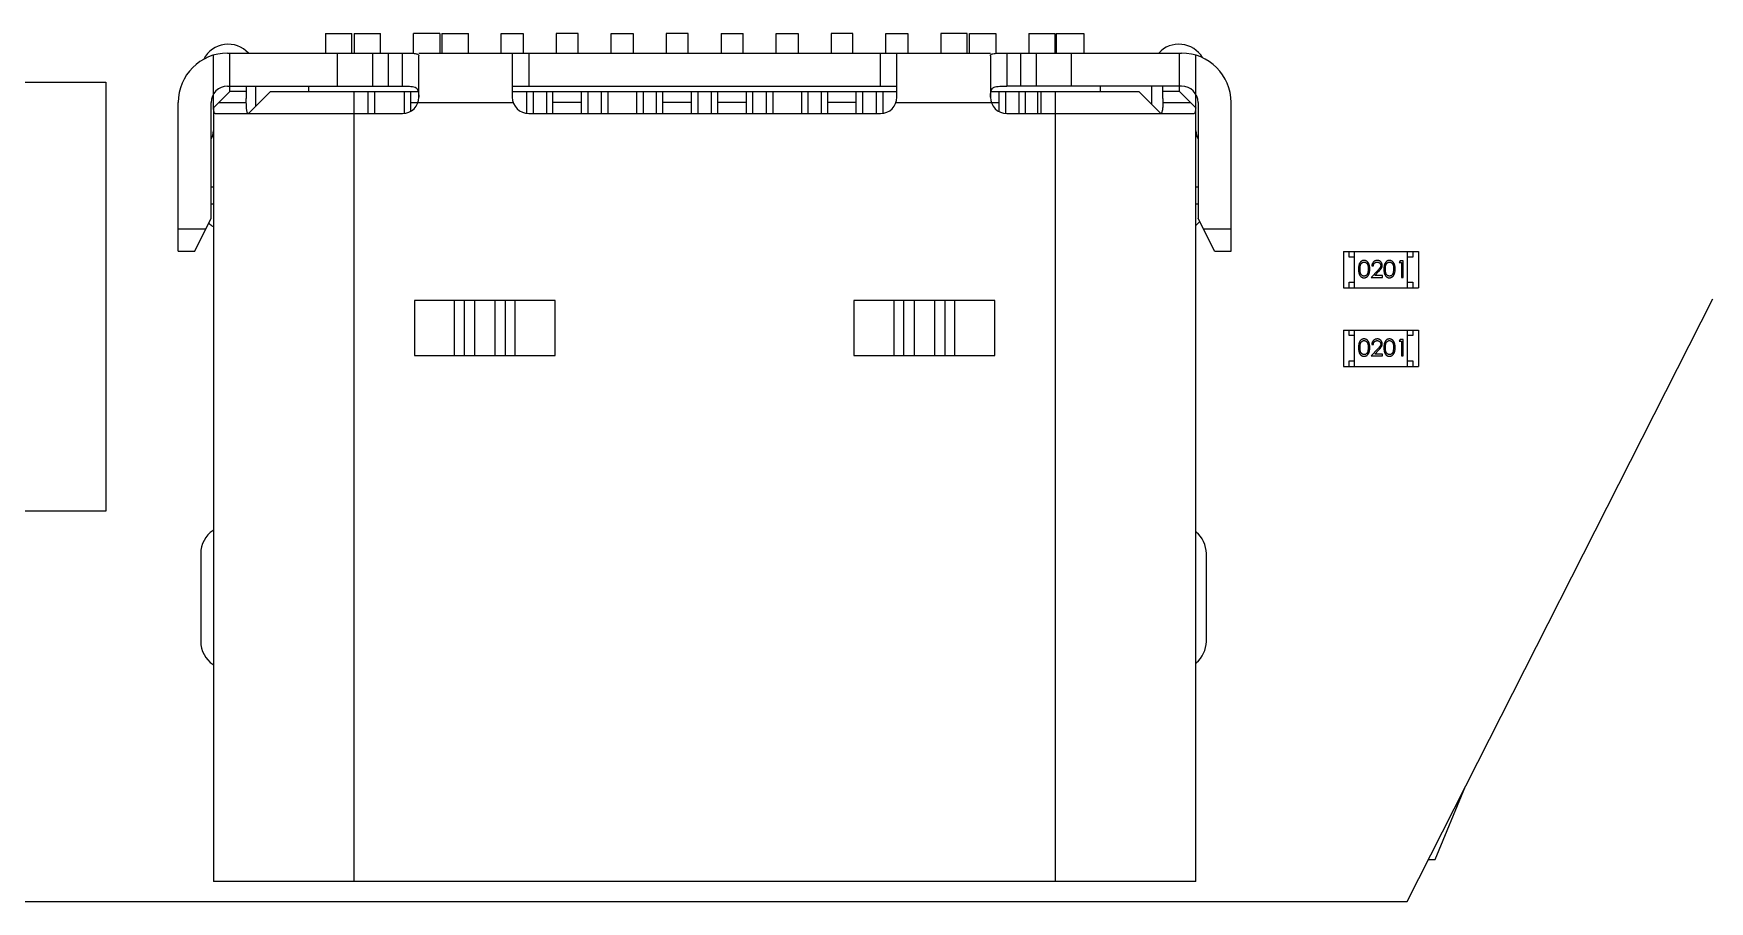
# Model space of a CAD drawing. Header units: millimetres. Extents: x -1 to 131, y 28 to 94.
# Drawn here: x 106.86 to 122.11, y 27.62 to 35.51 of the extents above; entities that cross this region are included whole.
import ezdxf

# ---------------------------------------------------------------- set-up
doc = ezdxf.new("R2010")
doc.units = ezdxf.units.MM
doc.header["$LTSCALE"] = 1.21
doc.header["$MEASUREMENT"] = 0
doc.layers.get('0').update_dxf_attribs({"linetype": 'CONTINUOUS'})

msp = doc.modelspace()

# ---------------------------------------------------------------- linework, layer by layer
at = {"color": 7, "linetype": 'Continuous'}
for p, q in [((109.52, 35.508), (109.76, 35.508)), ((109.52, 35.508), (109.52, 35.33)), ((109.76, 35.33), (109.76, 35.508)), ((109.78, 35.508), (110.02, 35.508)), ((109.78, 35.508), (109.78, 35.33)), ((110.02, 35.33), (110.02, 35.508)), ((110.56, 35.508), (110.32, 35.508)), ((110.32, 35.33), (110.32, 35.508)), ((110.56, 35.508), (110.56, 35.33)), ((110.58, 35.508), (110.82, 35.508)), ((110.58, 35.508), (110.58, 35.33)), ((110.82, 35.33), (110.82, 35.508)), ((111.12, 35.508), (111.32, 35.508)), ((111.12, 35.33), (111.12, 35.508)), ((111.32, 35.508), (111.32, 35.33)), ((111.82, 35.508), (111.62, 35.508)), ((111.62, 35.508), (111.62, 35.33)), ((111.82, 35.33), (111.82, 35.508)), ((112.12, 35.508), (112.32, 35.508)), ((112.12, 35.33), (112.12, 35.508)), ((112.32, 35.508), (112.32, 35.33)), ((112.82, 35.508), (112.62, 35.508)), ((112.62, 35.508), (112.62, 35.33)), ((112.82, 35.33), (112.82, 35.508)), ((113.12, 35.508), (113.32, 35.508)), ((113.12, 35.508), (113.12, 35.33)), ((113.32, 35.33), (113.32, 35.508)), ((113.62, 35.508), (113.82, 35.508)), ((113.62, 35.33), (113.62, 35.508)), ((113.82, 35.508), (113.82, 35.33)), ((114.32, 35.508), (114.12, 35.508)), ((114.12, 35.508), (114.12, 35.33)), ((114.32, 35.33), (114.32, 35.508)), ((114.62, 35.508), (114.82, 35.508)), ((114.62, 35.33), (114.62, 35.508)), ((114.82, 35.508), (114.82, 35.33)), ((115.36, 35.508), (115.12, 35.508)), ((115.12, 35.508), (115.12, 35.33)), ((115.36, 35.33), (115.36, 35.508)), ((115.38, 35.508), (115.62, 35.508)), ((115.38, 35.33), (115.38, 35.508)), ((115.62, 35.508), (115.62, 35.33)), ((115.92, 35.508), (116.155, 35.508)), ((115.92, 35.508), (115.92, 35.33)), ((116.155, 35.508), (116.155, 35.33)), ((116.17, 35.508), (116.42, 35.508)), ((116.17, 35.508), (116.17, 35.33)), ((116.42, 35.508), (116.42, 35.33)), ((108.5, 34.831), (108.5, 35.31)), ((108.63, 35.33), (110.22, 35.33)), ((108.65, 34.98), (108.65, 35.33)), ((109.63, 35.03), (109.63, 35.33)), ((109.951, 35.03), (109.951, 35.33)), ((110.091, 35.33), (110.091, 35.03)), ((110.22, 35.03), (110.22, 35.33)), ((110.37, 35.33), (115.57, 35.33)), ((110.37, 34.93), (110.37, 35.304)), ((111.22, 35.33), (111.22, 34.93)), ((111.37, 35.33), (111.37, 35.03)), ((114.57, 35.03), (114.57, 35.33)), ((114.72, 34.93), (114.72, 35.33)), ((115.57, 35.304), (115.57, 34.93)), ((115.72, 35.33), (117.31, 35.33)), ((115.72, 35.33), (115.72, 35.03)), ((115.848, 35.03), (115.848, 35.33)), ((115.988, 35.33), (115.988, 35.03)), ((116.309, 35.03), (116.309, 35.33)), ((117.29, 34.98), (117.29, 35.33)), ((117.44, 34.831), (117.44, 35.31)), ((106.021, 35.065), (107.521, 35.065)), ((107.521, 35.065), (107.521, 31.165)), ((108.501, 34.831), (108.65, 34.98)), ((108.63, 35.03), (110.22, 35.03)), ((108.8, 34.98), (108.65, 34.98)), ((108.8, 35.03), (108.8, 34.916)), ((109.02, 34.98), (108.82, 34.78)), ((108.885, 34.845), (108.885, 35.03)), ((109.02, 34.98), (110.364, 34.98)), ((109.37, 34.98), (109.37, 35.03)), ((109.78, 27.8), (109.78, 34.98)), ((109.907, 34.98), (109.907, 34.78)), ((109.967, 34.98), (109.967, 34.78)), ((110.235, 34.98), (110.235, 34.782)), ((110.295, 34.98), (110.295, 34.801)), ((111.22, 35.03), (114.72, 35.03)), ((111.22, 34.98), (114.72, 34.98)), ((111.35, 34.98), (111.35, 34.783)), ((111.41, 34.98), (111.41, 34.78)), ((111.53, 34.98), (111.53, 34.78)), ((111.59, 34.78), (111.59, 34.98)), ((111.85, 34.78), (111.85, 34.98)), ((111.91, 34.78), (111.91, 34.98)), ((112.03, 34.98), (112.03, 34.78)), ((112.09, 34.98), (112.09, 34.78)), ((112.35, 34.98), (112.35, 34.78)), ((112.41, 34.98), (112.41, 34.78)), ((112.53, 34.98), (112.53, 34.78)), ((112.59, 34.78), (112.59, 34.98)), ((112.85, 34.78), (112.85, 34.98)), ((112.91, 34.78), (112.91, 34.98)), ((113.03, 34.98), (113.03, 34.78)), ((113.09, 34.78), (113.09, 34.98)), ((113.35, 34.78), (113.35, 34.98)), ((113.41, 34.78), (113.41, 34.98)), ((113.53, 34.98), (113.53, 34.78)), ((113.59, 34.98), (113.59, 34.78)), ((113.85, 34.98), (113.85, 34.78)), ((113.91, 34.98), (113.91, 34.78)), ((114.03, 34.98), (114.03, 34.78)), ((114.09, 34.78), (114.09, 34.98)), ((114.35, 34.78), (114.35, 34.98)), ((114.41, 34.78), (114.41, 34.98)), ((114.53, 34.98), (114.53, 34.78)), ((114.59, 34.98), (114.59, 34.783)), ((115.575, 34.98), (116.92, 34.98)), ((115.65, 34.799), (115.65, 34.98)), ((115.71, 34.781), (115.71, 34.98)), ((117.31, 35.03), (115.72, 35.03)), ((115.83, 34.98), (115.83, 34.78)), ((115.89, 34.78), (115.89, 34.98)), ((116.002, 34.78), (116.002, 34.98)), ((116.032, 34.78), (116.032, 34.98)), ((116.16, 34.98), (116.16, 27.8)), ((116.57, 35.03), (116.57, 34.98)), ((117.12, 34.78), (116.92, 34.98)), ((117.035, 35.03), (117.035, 34.864)), ((117.14, 34.916), (117.14, 35.03)), ((117.29, 34.98), (117.14, 34.98)), ((117.29, 34.98), (117.438, 34.831)), ((108.18, 33.53), (108.18, 34.88)), ((108.48, 33.83), (108.48, 34.88)), ((108.5, 34.83), (108.5, 27.8)), ((108.515, 34.78), (110.22, 34.78)), ((108.55, 34.88), (108.8, 34.88)), ((108.8, 34.88), (108.8, 34.916)), ((110.295, 34.88), (111.228, 34.88)), ((111.37, 34.78), (114.57, 34.78)), ((111.85, 34.88), (111.59, 34.88)), ((112.85, 34.88), (112.59, 34.88)), ((113.35, 34.88), (113.09, 34.88)), ((114.35, 34.88), (114.09, 34.88)), ((114.711, 34.88), (115.65, 34.88)), ((115.72, 34.78), (117.424, 34.78)), ((117.14, 34.916), (117.139, 34.88)), ((117.139, 34.88), (117.39, 34.88)), ((117.44, 27.8), (117.44, 34.83)), ((117.46, 34.88), (117.46, 33.83)), ((117.76, 33.53), (117.76, 34.88)), ((108.5, 34.11), (108.48, 34.11)), ((117.46, 34.11), (117.44, 34.11)), ((108.48, 33.96), (108.5, 33.96)), ((117.44, 33.96), (117.46, 33.96)), ((108.43, 33.73), (108.18, 33.73)), ((108.33, 33.53), (108.48, 33.83)), ((117.61, 33.53), (117.46, 33.83)), ((117.76, 33.73), (117.51, 33.73)), ((108.18, 33.53), (108.33, 33.53)), ((117.61, 33.53), (117.76, 33.53)), ((118.784, 33.526), (119.464, 33.526)), ((118.784, 33.526), (118.784, 33.196)), ((118.834, 33.476), (118.834, 33.526)), ((118.884, 33.476), (118.834, 33.476)), ((118.884, 33.196), (118.884, 33.526)), ((119.298, 33.441), (119.289, 33.426)), ((119.289, 33.426), (119.312, 33.426)), ((119.326, 33.441), (119.298, 33.441)), ((119.312, 33.426), (119.312, 33.291)), ((119.326, 33.291), (119.326, 33.441)), ((119.364, 33.196), (119.364, 33.526)), ((119.414, 33.476), (119.364, 33.476)), ((119.414, 33.526), (119.414, 33.476)), ((119.464, 33.526), (119.464, 33.196)), ((118.834, 33.246), (118.884, 33.246)), ((118.834, 33.196), (118.834, 33.246)), ((119.009, 33.366), (119.003, 33.328)), ((119.094, 33.353), (119.035, 33.291)), ((119.035, 33.291), (119.137, 33.291)), ((119.041, 33.395), (119.055, 33.395)), ((119.068, 33.307), (119.105, 33.347)), ((119.137, 33.307), (119.068, 33.307)), ((119.137, 33.291), (119.137, 33.307)), ((119.239, 33.366), (119.234, 33.328)), ((119.312, 33.291), (119.326, 33.291)), ((119.364, 33.246), (119.414, 33.246)), ((119.414, 33.246), (119.414, 33.196)), ((118.784, 33.196), (119.464, 33.196)), ((119.361, 27.617), (122.143, 33.097)), ((111.61, 33.08), (110.329, 33.08)), ((110.329, 33.08), (110.329, 32.58)), ((110.695, 32.58), (110.695, 33.08)), ((110.784, 32.58), (110.784, 33.08)), ((110.876, 33.08), (110.876, 32.58)), ((111.064, 32.58), (111.064, 33.08)), ((111.155, 33.08), (111.155, 32.58)), ((111.244, 33.08), (111.244, 32.58)), ((111.61, 32.58), (111.61, 33.08)), ((115.61, 33.08), (114.329, 33.08)), ((114.329, 33.08), (114.329, 32.58)), ((114.695, 32.58), (114.695, 33.08)), ((114.784, 32.58), (114.784, 33.08)), ((114.876, 33.08), (114.876, 32.58)), ((115.064, 32.58), (115.064, 33.08)), ((115.155, 33.08), (115.155, 32.58)), ((115.244, 33.08), (115.244, 32.58)), ((115.61, 32.58), (115.61, 33.08)), ((118.784, 32.812), (119.464, 32.812)), ((118.784, 32.812), (118.784, 32.482)), ((118.834, 32.762), (118.834, 32.812)), ((118.884, 32.482), (118.884, 32.812)), ((119.364, 32.482), (119.364, 32.812)), ((119.414, 32.812), (119.414, 32.762)), ((119.464, 32.812), (119.464, 32.482)), ((118.884, 32.762), (118.834, 32.762)), ((119.009, 32.652), (119.003, 32.615)), ((119.094, 32.64), (119.035, 32.577)), ((119.041, 32.681), (119.055, 32.681)), ((119.239, 32.652), (119.234, 32.615)), ((119.298, 32.727), (119.289, 32.712)), ((119.289, 32.712), (119.312, 32.712)), ((119.326, 32.727), (119.298, 32.727)), ((119.312, 32.712), (119.312, 32.577)), ((119.326, 32.577), (119.326, 32.727)), ((119.414, 32.762), (119.364, 32.762)), ((110.329, 32.58), (111.61, 32.58)), ((114.329, 32.58), (115.61, 32.58)), ((118.784, 32.482), (119.464, 32.482)), ((118.834, 32.532), (118.884, 32.532)), ((118.834, 32.482), (118.834, 32.532)), ((119.035, 32.577), (119.137, 32.577)), ((119.068, 32.593), (119.105, 32.633)), ((119.137, 32.593), (119.068, 32.593)), ((119.137, 32.577), (119.137, 32.593)), ((119.312, 32.577), (119.326, 32.577)), ((119.364, 32.532), (119.414, 32.532)), ((119.414, 32.532), (119.414, 32.482)), ((107.521, 31.165), (106.021, 31.165)), ((108.385, 30.781), (108.385, 29.981)), ((117.535, 29.981), (117.535, 30.781)), ((119.618, 28), (119.893, 28.665)), ((119.556, 28), (119.618, 28)), ((117.44, 27.8), (108.5, 27.8)), ((106.555, 27.617), (119.361, 27.617))]:
    msp.add_line(p, q, dxfattribs=at)
for centre, radius, start, end in [((108.635, 35.161), 0.25, 42.6999, 152.5818), ((117.285, 35.161), 0.25, 30.7098, 137.247), ((108.63, 34.88), 0.45, 90, 180), ((117.31, 34.88), 0.45, 0, 90), ((108.63, 34.88), 0.15, 90, 180), ((110.22, 34.93), 0.15, 270, 0), ((111.37, 34.93), 0.15, 180, 270), ((114.57, 34.93), 0.15, 270, 0), ((115.72, 34.93), 0.15, 180, 270), ((117.31, 34.88), 0.15, 0, 90), ((108.35, 34.622), 0.15, 330.0959, 0), ((117.59, 34.622), 0.15, 180, 209.9041), ((108.635, 33.961), 0.25, 225.0102, 236.5942), ((117.285, 33.961), 0.25, 308.9577, 319.8698), ((108.635, 30.781), 0.25, 123.4009, 180), ((117.285, 30.781), 0.25, 0, 51.0122), ((108.635, 29.981), 0.25, 180, 236.5943), ((117.285, 29.981), 0.25, 308.9578, 360)]:
    msp.add_arc(centre, radius, start, end, dxfattribs=at)
for points, knots in [([(110.22, 35.33), (110.229, 35.33), (110.249, 35.33), (110.277, 35.329), (110.303, 35.329), (110.325, 35.328), (110.344, 35.325), (110.358, 35.321), (110.367, 35.314), (110.37, 35.307), (110.37, 35.304)], [0, 0, 0, 0, 0.184568, 0.362245, 0.525436, 0.668087, 0.785345, 0.875124, 0.941747, 1, 1, 1, 1]), ([(115.57, 35.304), (115.57, 35.307), (115.572, 35.314), (115.581, 35.321), (115.595, 35.325), (115.614, 35.328), (115.636, 35.329), (115.662, 35.329), (115.69, 35.33), (115.71, 35.33), (115.72, 35.33)], [0, 0, 0, 0, 0.058249, 0.124867, 0.214663, 0.331928, 0.474576, 0.637764, 0.815436, 1, 1, 1, 1]), ([(110.22, 35.03), (110.231, 35.03), (110.252, 35.03), (110.283, 35.029), (110.311, 35.027), (110.336, 35.021), (110.355, 35.006), (110.364, 34.985), (110.368, 34.958), (110.369, 34.94), (110.369, 34.93)], [0, 0, 0, 0, 0.152712, 0.297903, 0.428287, 0.53978, 0.63798, 0.740984, 0.861776, 1, 1, 1, 1]), ([(115.57, 34.93), (115.57, 34.94), (115.571, 34.958), (115.575, 34.985), (115.583, 35.003), (115.594, 35.014), (115.607, 35.022), (115.628, 35.027), (115.656, 35.029), (115.687, 35.03), (115.708, 35.03), (115.72, 35.03)], [0, 0, 0, 0, 0.138155, 0.258905, 0.36183, 0.410568, 0.460694, 0.572168, 0.702395, 0.847441, 1, 1, 1, 1]), ([(108.515, 34.78), (108.514, 34.78), (108.512, 34.78), (108.51, 34.783), (108.508, 34.787), (108.505, 34.796), (108.503, 34.811), (108.502, 34.824), (108.501, 34.831)], [0, 0, 0, 0, 0.051434, 0.114616, 0.198862, 0.307857, 0.603691, 1, 1, 1, 1]), ([(108.82, 34.78), (108.818, 34.78), (108.814, 34.781), (108.81, 34.787), (108.807, 34.796), (108.804, 34.807), (108.802, 34.822), (108.801, 34.846), (108.8, 34.866), (108.8, 34.88)], [0, 0, 0, 0, 0.049898, 0.113038, 0.199102, 0.310754, 0.447995, 0.609955, 1, 1, 1, 1]), ([(117.139, 34.88), (117.139, 34.866), (117.138, 34.846), (117.137, 34.822), (117.135, 34.807), (117.132, 34.796), (117.129, 34.787), (117.125, 34.781), (117.121, 34.78), (117.119, 34.78)], [0, 0, 0, 0, 0.390034, 0.551988, 0.689235, 0.800891, 0.886957, 0.950101, 1, 1, 1, 1]), ([(117.438, 34.831), (117.437, 34.824), (117.436, 34.811), (117.434, 34.796), (117.432, 34.787), (117.429, 34.783), (117.427, 34.78), (117.425, 34.78), (117.424, 34.78)], [0, 0, 0, 0, 0.396301, 0.692128, 0.801126, 0.885377, 0.948565, 1, 1, 1, 1]), ([(118.97, 33.445), (118.969, 33.445), (118.967, 33.445), (118.963, 33.445), (118.96, 33.444), (118.957, 33.443), (118.953, 33.442), (118.95, 33.44), (118.947, 33.439), (118.944, 33.437), (118.942, 33.434), (118.939, 33.432), (118.936, 33.429), (118.934, 33.426), (118.932, 33.423), (118.93, 33.42), (118.928, 33.416), (118.926, 33.412), (118.925, 33.408), (118.924, 33.403), (118.922, 33.398), (118.922, 33.392), (118.921, 33.386), (118.92, 33.38), (118.92, 33.373), (118.92, 33.369), (118.92, 33.366)], [0, 0, 0, 0, 0.033742, 0.066533, 0.099153, 0.13154, 0.164087, 0.196563, 0.229707, 0.263315, 0.297504, 0.331686, 0.366482, 0.4021, 0.438958, 0.476748, 0.515985, 0.556589, 0.599519, 0.645765, 0.695487, 0.748721, 0.805687, 0.866754, 0.931405, 1, 1, 1, 1]), ([(118.934, 33.366), (118.934, 33.368), (118.934, 33.372), (118.934, 33.378), (118.934, 33.383), (118.935, 33.388), (118.935, 33.392), (118.936, 33.397), (118.937, 33.4), (118.938, 33.404), (118.939, 33.407), (118.941, 33.41), (118.942, 33.412), (118.944, 33.415), (118.946, 33.417), (118.947, 33.419), (118.95, 33.421), (118.952, 33.424), (118.956, 33.426), (118.961, 33.428), (118.966, 33.429), (118.969, 33.43), (118.971, 33.43)], [0, 0, 0, 0, 0.073302, 0.142286, 0.206253, 0.266017, 0.321612, 0.372532, 0.419497, 0.462398, 0.502825, 0.541489, 0.579034, 0.615143, 0.650298, 0.684912, 0.718701, 0.752189, 0.817245, 0.879117, 0.939613, 1, 1, 1, 1]), ([(119.022, 33.366), (119.022, 33.368), (119.022, 33.373), (119.022, 33.379), (119.021, 33.386), (119.02, 33.392), (119.019, 33.397), (119.018, 33.402), (119.017, 33.407), (119.015, 33.411), (119.013, 33.415), (119.012, 33.419), (119.009, 33.423), (119.007, 33.426), (119.005, 33.429), (119.002, 33.432), (118.999, 33.434), (118.997, 33.437), (118.994, 33.439), (118.991, 33.44), (118.987, 33.442), (118.984, 33.443), (118.981, 33.444), (118.977, 33.445), (118.974, 33.445), (118.971, 33.445), (118.97, 33.445)], [0, 0, 0, 0, 0.065278, 0.127205, 0.186168, 0.241675, 0.294115, 0.343609, 0.390387, 0.434463, 0.476646, 0.517002, 0.555936, 0.593716, 0.630057, 0.665601, 0.700745, 0.734917, 0.768681, 0.802087, 0.834849, 0.867433, 0.900138, 0.932806, 0.966212, 1, 1, 1, 1]), ([(118.971, 33.43), (118.972, 33.43), (118.976, 33.429), (118.98, 33.428), (118.985, 33.426), (118.989, 33.424), (118.992, 33.421), (118.994, 33.419), (118.996, 33.417), (118.998, 33.415), (118.999, 33.412), (119.001, 33.409), (119.002, 33.406), (119.004, 33.402), (119.005, 33.399), (119.006, 33.395), (119.007, 33.391), (119.007, 33.386), (119.008, 33.382), (119.008, 33.377), (119.008, 33.371), (119.009, 33.368), (119.009, 33.366)], [0, 0, 0, 0, 0.059689, 0.119507, 0.181075, 0.246162, 0.279894, 0.314468, 0.350403, 0.387474, 0.426147, 0.466624, 0.508745, 0.553328, 0.600058, 0.649177, 0.700552, 0.754894, 0.811825, 0.871514, 0.934319, 1, 1, 1, 1]), ([(119.09, 33.445), (119.089, 33.445), (119.085, 33.445), (119.08, 33.444), (119.076, 33.443), (119.071, 33.442), (119.067, 33.44), (119.063, 33.437), (119.059, 33.434), (119.056, 33.431), (119.052, 33.427), (119.05, 33.423), (119.047, 33.419), (119.045, 33.415), (119.043, 33.41), (119.042, 33.405), (119.042, 33.4), (119.041, 33.397), (119.041, 33.395)], [0, 0, 0, 0, 0.06445, 0.126725, 0.187421, 0.247417, 0.306749, 0.366595, 0.427749, 0.490235, 0.553031, 0.614805, 0.676505, 0.738096, 0.801021, 0.864897, 0.931209, 1, 1, 1, 1]), ([(119.055, 33.395), (119.055, 33.396), (119.055, 33.399), (119.056, 33.403), (119.057, 33.406), (119.058, 33.41), (119.06, 33.413), (119.061, 33.416), (119.063, 33.418), (119.066, 33.421), (119.068, 33.423), (119.071, 33.425), (119.073, 33.426), (119.076, 33.427), (119.079, 33.428), (119.083, 33.429), (119.086, 33.43), (119.088, 33.43), (119.089, 33.43)], [0, 0, 0, 0, 0.073648, 0.143686, 0.210962, 0.275557, 0.338064, 0.399311, 0.4594, 0.51934, 0.579024, 0.637809, 0.695959, 0.754122, 0.813113, 0.873453, 0.935561, 1, 1, 1, 1]), ([(119.089, 33.43), (119.091, 33.43), (119.093, 33.43), (119.096, 33.429), (119.099, 33.428), (119.102, 33.427), (119.105, 33.426), (119.108, 33.425), (119.11, 33.423), (119.113, 33.421), (119.115, 33.418), (119.117, 33.416), (119.118, 33.413), (119.12, 33.411), (119.121, 33.408), (119.121, 33.405), (119.122, 33.402), (119.122, 33.4), (119.122, 33.399)], [0, 0, 0, 0, 0.068027, 0.133505, 0.19695, 0.26027, 0.322741, 0.384982, 0.448465, 0.513424, 0.578224, 0.640011, 0.700094, 0.760067, 0.819012, 0.877878, 0.938035, 1, 1, 1, 1]), ([(119.135, 33.4), (119.135, 33.402), (119.135, 33.405), (119.135, 33.409), (119.134, 33.413), (119.132, 33.417), (119.131, 33.421), (119.128, 33.425), (119.126, 33.428), (119.123, 33.432), (119.12, 33.435), (119.116, 33.438), (119.113, 33.44), (119.109, 33.442), (119.104, 33.443), (119.1, 33.444), (119.095, 33.445), (119.092, 33.445), (119.09, 33.445)], [0, 0, 0, 0, 0.06271, 0.123347, 0.183401, 0.242828, 0.302097, 0.36242, 0.423725, 0.487032, 0.550491, 0.612709, 0.674265, 0.73617, 0.799211, 0.863483, 0.930525, 1, 1, 1, 1]), ([(119.122, 33.399), (119.122, 33.398), (119.122, 33.394), (119.121, 33.39), (119.119, 33.385), (119.117, 33.381), (119.115, 33.378), (119.113, 33.375), (119.111, 33.372), (119.108, 33.369), (119.105, 33.366), (119.102, 33.362), (119.098, 33.358), (119.095, 33.355), (119.094, 33.353)], [0, 0, 0, 0, 0.088014, 0.174976, 0.2638, 0.355443, 0.406413, 0.465519, 0.533076, 0.609353, 0.693899, 0.787171, 0.889197, 1, 1, 1, 1]), ([(119.105, 33.347), (119.107, 33.348), (119.109, 33.351), (119.113, 33.355), (119.117, 33.36), (119.12, 33.363), (119.123, 33.367), (119.125, 33.37), (119.127, 33.374), (119.13, 33.377), (119.132, 33.382), (119.134, 33.388), (119.135, 33.394), (119.135, 33.398), (119.135, 33.4)], [0, 0, 0, 0, 0.09953, 0.192079, 0.277712, 0.357454, 0.429648, 0.495771, 0.555538, 0.608657, 0.707578, 0.804328, 0.901298, 1, 1, 1, 1]), ([(119.201, 33.445), (119.2, 33.445), (119.198, 33.445), (119.194, 33.445), (119.191, 33.444), (119.187, 33.443), (119.184, 33.442), (119.181, 33.44), (119.178, 33.439), (119.175, 33.437), (119.172, 33.434), (119.17, 33.432), (119.167, 33.429), (119.165, 33.426), (119.163, 33.423), (119.161, 33.42), (119.159, 33.416), (119.157, 33.412), (119.156, 33.408), (119.154, 33.403), (119.153, 33.398), (119.152, 33.392), (119.152, 33.386), (119.151, 33.38), (119.151, 33.373), (119.151, 33.369), (119.151, 33.366)], [0, 0, 0, 0, 0.033742, 0.066533, 0.099153, 0.13154, 0.164087, 0.196563, 0.229707, 0.263315, 0.297504, 0.331686, 0.366482, 0.4021, 0.438958, 0.476748, 0.515985, 0.556589, 0.599519, 0.645765, 0.695487, 0.748721, 0.805687, 0.866754, 0.931405, 1, 1, 1, 1]), ([(119.164, 33.366), (119.164, 33.368), (119.164, 33.372), (119.165, 33.378), (119.165, 33.383), (119.165, 33.388), (119.166, 33.392), (119.167, 33.397), (119.168, 33.4), (119.169, 33.404), (119.17, 33.407), (119.171, 33.41), (119.173, 33.412), (119.175, 33.415), (119.176, 33.417), (119.178, 33.419), (119.18, 33.421), (119.183, 33.424), (119.187, 33.426), (119.192, 33.428), (119.196, 33.429), (119.2, 33.43), (119.201, 33.43)], [0, 0, 0, 0, 0.073302, 0.142286, 0.206253, 0.266017, 0.321612, 0.372532, 0.419497, 0.462398, 0.502825, 0.541489, 0.579034, 0.615143, 0.650298, 0.684912, 0.718701, 0.752189, 0.817245, 0.879117, 0.939613, 1, 1, 1, 1]), ([(119.253, 33.366), (119.253, 33.368), (119.253, 33.373), (119.252, 33.379), (119.252, 33.386), (119.251, 33.392), (119.25, 33.397), (119.249, 33.402), (119.248, 33.407), (119.246, 33.411), (119.244, 33.415), (119.242, 33.419), (119.24, 33.423), (119.238, 33.426), (119.236, 33.429), (119.233, 33.432), (119.23, 33.434), (119.227, 33.437), (119.224, 33.439), (119.221, 33.44), (119.218, 33.442), (119.215, 33.443), (119.212, 33.444), (119.208, 33.445), (119.205, 33.445), (119.202, 33.445), (119.201, 33.445)], [0, 0, 0, 0, 0.065278, 0.127205, 0.186168, 0.241675, 0.294115, 0.343609, 0.390387, 0.434463, 0.476646, 0.517002, 0.555936, 0.593716, 0.630057, 0.665601, 0.700745, 0.734917, 0.768681, 0.802087, 0.834849, 0.867433, 0.900138, 0.932806, 0.966212, 1, 1, 1, 1]), ([(119.201, 33.43), (119.203, 33.43), (119.206, 33.429), (119.211, 33.428), (119.216, 33.426), (119.22, 33.424), (119.223, 33.421), (119.225, 33.419), (119.227, 33.417), (119.228, 33.415), (119.23, 33.412), (119.232, 33.409), (119.233, 33.406), (119.234, 33.402), (119.235, 33.399), (119.237, 33.395), (119.237, 33.391), (119.238, 33.386), (119.239, 33.382), (119.239, 33.377), (119.239, 33.371), (119.239, 33.368), (119.239, 33.366)], [0, 0, 0, 0, 0.059689, 0.119507, 0.181075, 0.246162, 0.279894, 0.314468, 0.350403, 0.387474, 0.426147, 0.466624, 0.508745, 0.553328, 0.600058, 0.649177, 0.700552, 0.754894, 0.811825, 0.871514, 0.934319, 1, 1, 1, 1]), ([(118.92, 33.366), (118.92, 33.364), (118.92, 33.359), (118.92, 33.352), (118.921, 33.346), (118.922, 33.34), (118.923, 33.334), (118.924, 33.329), (118.925, 33.325), (118.926, 33.32), (118.928, 33.316), (118.93, 33.313), (118.932, 33.309), (118.934, 33.306), (118.937, 33.303), (118.939, 33.3), (118.942, 33.298), (118.944, 33.296), (118.947, 33.294), (118.95, 33.292), (118.953, 33.29), (118.957, 33.289), (118.96, 33.288), (118.963, 33.288), (118.967, 33.287), (118.969, 33.287), (118.97, 33.287)], [0, 0, 0, 0, 0.068113, 0.132564, 0.193427, 0.250218, 0.303569, 0.353576, 0.400235, 0.443586, 0.484619, 0.524292, 0.56238, 0.599049, 0.63494, 0.669782, 0.704009, 0.737842, 0.771098, 0.803896, 0.836415, 0.868639, 0.900715, 0.933378, 0.966213, 1, 1, 1, 1]), ([(118.971, 33.303), (118.969, 33.303), (118.966, 33.303), (118.961, 33.304), (118.956, 33.306), (118.952, 33.309), (118.95, 33.311), (118.947, 33.313), (118.946, 33.315), (118.944, 33.317), (118.942, 33.32), (118.941, 33.323), (118.939, 33.326), (118.938, 33.329), (118.937, 33.332), (118.936, 33.336), (118.935, 33.34), (118.935, 33.344), (118.934, 33.349), (118.934, 33.355), (118.934, 33.36), (118.934, 33.364), (118.934, 33.366)], [0, 0, 0, 0, 0.060034, 0.120278, 0.182348, 0.247919, 0.281641, 0.315701, 0.350322, 0.385703, 0.421819, 0.459196, 0.497866, 0.538301, 0.58121, 0.628183, 0.679403, 0.734699, 0.794074, 0.858416, 0.927049, 1, 1, 1, 1]), ([(118.97, 33.287), (118.971, 33.287), (118.974, 33.287), (118.977, 33.288), (118.981, 33.288), (118.984, 33.289), (118.987, 33.291), (118.991, 33.292), (118.994, 33.294), (118.997, 33.296), (119, 33.298), (119.002, 33.301), (119.005, 33.303), (119.007, 33.306), (119.01, 33.31), (119.012, 33.313), (119.014, 33.317), (119.015, 33.321), (119.017, 33.326), (119.018, 33.33), (119.019, 33.335), (119.02, 33.341), (119.021, 33.347), (119.022, 33.353), (119.022, 33.359), (119.022, 33.364), (119.022, 33.366)], [0, 0, 0, 0, 0.033824, 0.067298, 0.10028, 0.133019, 0.165736, 0.198792, 0.232372, 0.266409, 0.301016, 0.336196, 0.371972, 0.408574, 0.446394, 0.485225, 0.525372, 0.567224, 0.611081, 0.65775, 0.70702, 0.759235, 0.814484, 0.873227, 0.934937, 1, 1, 1, 1]), ([(119.003, 33.328), (119.002, 33.327), (119.002, 33.325), (119, 33.322), (118.999, 33.32), (118.997, 33.317), (118.996, 33.315), (118.994, 33.313), (118.992, 33.311), (118.989, 33.309), (118.985, 33.306), (118.981, 33.304), (118.976, 33.303), (118.972, 33.303), (118.971, 33.303)], [0, 0, 0, 0, 0.075949, 0.148549, 0.218996, 0.286119, 0.351826, 0.416074, 0.478265, 0.540325, 0.660405, 0.774606, 0.887187, 1, 1, 1, 1]), ([(119.151, 33.366), (119.151, 33.364), (119.151, 33.359), (119.151, 33.352), (119.152, 33.346), (119.152, 33.34), (119.153, 33.334), (119.154, 33.329), (119.156, 33.325), (119.157, 33.32), (119.159, 33.316), (119.161, 33.313), (119.163, 33.309), (119.165, 33.306), (119.167, 33.303), (119.17, 33.3), (119.172, 33.298), (119.175, 33.296), (119.178, 33.294), (119.181, 33.292), (119.184, 33.29), (119.187, 33.289), (119.191, 33.288), (119.194, 33.288), (119.198, 33.287), (119.2, 33.287), (119.201, 33.287)], [0, 0, 0, 0, 0.068113, 0.132564, 0.193427, 0.250218, 0.303569, 0.353576, 0.400235, 0.443586, 0.484619, 0.524292, 0.56238, 0.599049, 0.63494, 0.669782, 0.704009, 0.737842, 0.771098, 0.803896, 0.836415, 0.868639, 0.900715, 0.933378, 0.966213, 1, 1, 1, 1]), ([(119.201, 33.303), (119.2, 33.303), (119.197, 33.303), (119.192, 33.304), (119.187, 33.306), (119.183, 33.309), (119.18, 33.311), (119.178, 33.313), (119.176, 33.315), (119.175, 33.317), (119.173, 33.32), (119.171, 33.323), (119.17, 33.326), (119.169, 33.329), (119.168, 33.332), (119.167, 33.336), (119.166, 33.34), (119.165, 33.344), (119.165, 33.349), (119.165, 33.355), (119.164, 33.36), (119.164, 33.364), (119.164, 33.366)], [0, 0, 0, 0, 0.060034, 0.120278, 0.182348, 0.247919, 0.281641, 0.315701, 0.350322, 0.385703, 0.421819, 0.459196, 0.497866, 0.538301, 0.58121, 0.628183, 0.679403, 0.734699, 0.794074, 0.858416, 0.927049, 1, 1, 1, 1]), ([(119.201, 33.287), (119.202, 33.287), (119.205, 33.287), (119.208, 33.288), (119.212, 33.288), (119.215, 33.289), (119.218, 33.291), (119.221, 33.292), (119.224, 33.294), (119.227, 33.296), (119.23, 33.298), (119.233, 33.301), (119.236, 33.303), (119.238, 33.306), (119.24, 33.31), (119.242, 33.313), (119.244, 33.317), (119.246, 33.321), (119.248, 33.326), (119.249, 33.33), (119.25, 33.335), (119.251, 33.341), (119.252, 33.347), (119.252, 33.353), (119.253, 33.359), (119.253, 33.364), (119.253, 33.366)], [0, 0, 0, 0, 0.033824, 0.067298, 0.10028, 0.133019, 0.165736, 0.198792, 0.232372, 0.266409, 0.301016, 0.336196, 0.371972, 0.408574, 0.446394, 0.485225, 0.525372, 0.567224, 0.611081, 0.65775, 0.70702, 0.759235, 0.814484, 0.873227, 0.934937, 1, 1, 1, 1]), ([(119.234, 33.328), (119.233, 33.327), (119.233, 33.325), (119.231, 33.322), (119.23, 33.32), (119.228, 33.317), (119.226, 33.315), (119.225, 33.313), (119.223, 33.311), (119.22, 33.309), (119.216, 33.306), (119.211, 33.304), (119.206, 33.303), (119.203, 33.303), (119.201, 33.303)], [0, 0, 0, 0, 0.075949, 0.148549, 0.218996, 0.286119, 0.351826, 0.416074, 0.478265, 0.540325, 0.660405, 0.774606, 0.887187, 1, 1, 1, 1]), ([(118.97, 32.731), (118.969, 32.731), (118.967, 32.731), (118.963, 32.731), (118.96, 32.73), (118.957, 32.729), (118.953, 32.728), (118.95, 32.727), (118.947, 32.725), (118.944, 32.723), (118.942, 32.721), (118.939, 32.718), (118.936, 32.716), (118.934, 32.713), (118.932, 32.709), (118.93, 32.706), (118.928, 32.702), (118.926, 32.698), (118.925, 32.694), (118.924, 32.689), (118.922, 32.684), (118.922, 32.679), (118.921, 32.673), (118.92, 32.666), (118.92, 32.659), (118.92, 32.655), (118.92, 32.652)], [0, 0, 0, 0, 0.033742, 0.066533, 0.099153, 0.13154, 0.164087, 0.196563, 0.229707, 0.263315, 0.297504, 0.331686, 0.366482, 0.4021, 0.438958, 0.476748, 0.515985, 0.556589, 0.599519, 0.645765, 0.695487, 0.748721, 0.805687, 0.866754, 0.931405, 1, 1, 1, 1]), ([(118.92, 32.652), (118.92, 32.65), (118.92, 32.645), (118.92, 32.639), (118.921, 32.632), (118.922, 32.626), (118.923, 32.621), (118.924, 32.616), (118.925, 32.611), (118.926, 32.607), (118.928, 32.603), (118.93, 32.599), (118.932, 32.595), (118.934, 32.592), (118.937, 32.589), (118.939, 32.586), (118.942, 32.584), (118.944, 32.582), (118.947, 32.58), (118.95, 32.578), (118.953, 32.577), (118.957, 32.576), (118.96, 32.575), (118.963, 32.574), (118.967, 32.574), (118.969, 32.574), (118.97, 32.574)], [0, 0, 0, 0, 0.068113, 0.132564, 0.193427, 0.250218, 0.303569, 0.353576, 0.400235, 0.443586, 0.484619, 0.524292, 0.56238, 0.599049, 0.63494, 0.669782, 0.704009, 0.737842, 0.771098, 0.803896, 0.836415, 0.868639, 0.900715, 0.933378, 0.966213, 1, 1, 1, 1]), ([(118.934, 32.652), (118.934, 32.654), (118.934, 32.658), (118.934, 32.664), (118.934, 32.669), (118.935, 32.674), (118.935, 32.679), (118.936, 32.683), (118.937, 32.687), (118.938, 32.69), (118.939, 32.693), (118.941, 32.696), (118.942, 32.699), (118.944, 32.701), (118.946, 32.704), (118.947, 32.706), (118.95, 32.708), (118.952, 32.71), (118.956, 32.712), (118.961, 32.714), (118.966, 32.716), (118.969, 32.716), (118.971, 32.716)], [0, 0, 0, 0, 0.073302, 0.142286, 0.206253, 0.266017, 0.321612, 0.372532, 0.419497, 0.462398, 0.502825, 0.541489, 0.579034, 0.615143, 0.650298, 0.684912, 0.718701, 0.752189, 0.817245, 0.879117, 0.939613, 1, 1, 1, 1]), ([(118.971, 32.589), (118.969, 32.589), (118.966, 32.589), (118.961, 32.591), (118.956, 32.593), (118.952, 32.595), (118.95, 32.597), (118.947, 32.599), (118.946, 32.601), (118.944, 32.604), (118.942, 32.606), (118.941, 32.609), (118.939, 32.612), (118.938, 32.615), (118.937, 32.618), (118.936, 32.622), (118.935, 32.626), (118.935, 32.631), (118.934, 32.636), (118.934, 32.641), (118.934, 32.647), (118.934, 32.65), (118.934, 32.652)], [0, 0, 0, 0, 0.060034, 0.120278, 0.182348, 0.247919, 0.281641, 0.315701, 0.350322, 0.385703, 0.421819, 0.459196, 0.497866, 0.538301, 0.58121, 0.628183, 0.679403, 0.734699, 0.794074, 0.858416, 0.927049, 1, 1, 1, 1]), ([(119.022, 32.652), (119.022, 32.655), (119.022, 32.659), (119.022, 32.666), (119.021, 32.672), (119.02, 32.678), (119.019, 32.683), (119.018, 32.688), (119.017, 32.693), (119.015, 32.698), (119.013, 32.702), (119.012, 32.705), (119.009, 32.709), (119.007, 32.712), (119.005, 32.715), (119.002, 32.718), (118.999, 32.721), (118.997, 32.723), (118.994, 32.725), (118.991, 32.727), (118.987, 32.728), (118.984, 32.729), (118.981, 32.73), (118.977, 32.731), (118.974, 32.731), (118.971, 32.731), (118.97, 32.731)], [0, 0, 0, 0, 0.065278, 0.127205, 0.186168, 0.241675, 0.294115, 0.343609, 0.390387, 0.434463, 0.476646, 0.517002, 0.555936, 0.593716, 0.630057, 0.665601, 0.700745, 0.734917, 0.768681, 0.802087, 0.834849, 0.867433, 0.900138, 0.932806, 0.966212, 1, 1, 1, 1]), ([(118.97, 32.574), (118.971, 32.574), (118.974, 32.574), (118.977, 32.574), (118.981, 32.575), (118.984, 32.576), (118.987, 32.577), (118.991, 32.578), (118.994, 32.58), (118.997, 32.582), (119, 32.584), (119.002, 32.587), (119.005, 32.59), (119.007, 32.593), (119.01, 32.596), (119.012, 32.6), (119.014, 32.603), (119.015, 32.607), (119.017, 32.612), (119.018, 32.617), (119.019, 32.622), (119.02, 32.627), (119.021, 32.633), (119.022, 32.639), (119.022, 32.646), (119.022, 32.65), (119.022, 32.652)], [0, 0, 0, 0, 0.033824, 0.067298, 0.10028, 0.133019, 0.165736, 0.198792, 0.232372, 0.266409, 0.301016, 0.336196, 0.371972, 0.408574, 0.446394, 0.485225, 0.525372, 0.567224, 0.611081, 0.65775, 0.70702, 0.759235, 0.814484, 0.873227, 0.934937, 1, 1, 1, 1]), ([(118.971, 32.716), (118.972, 32.716), (118.976, 32.716), (118.98, 32.714), (118.985, 32.712), (118.989, 32.71), (118.992, 32.708), (118.994, 32.706), (118.996, 32.703), (118.998, 32.701), (118.999, 32.698), (119.001, 32.695), (119.002, 32.692), (119.004, 32.689), (119.005, 32.685), (119.006, 32.681), (119.007, 32.677), (119.007, 32.672), (119.008, 32.668), (119.008, 32.663), (119.008, 32.658), (119.009, 32.654), (119.009, 32.652)], [0, 0, 0, 0, 0.059689, 0.119507, 0.181075, 0.246162, 0.279894, 0.314468, 0.350403, 0.387474, 0.426147, 0.466624, 0.508745, 0.553328, 0.600058, 0.649177, 0.700552, 0.754894, 0.811825, 0.871514, 0.934319, 1, 1, 1, 1]), ([(119.09, 32.731), (119.089, 32.731), (119.085, 32.731), (119.08, 32.73), (119.076, 32.729), (119.071, 32.728), (119.067, 32.726), (119.063, 32.723), (119.059, 32.721), (119.056, 32.717), (119.052, 32.714), (119.05, 32.71), (119.047, 32.706), (119.045, 32.701), (119.043, 32.697), (119.042, 32.692), (119.042, 32.687), (119.041, 32.683), (119.041, 32.681)], [0, 0, 0, 0, 0.06445, 0.126725, 0.187421, 0.247417, 0.306749, 0.366595, 0.427749, 0.490235, 0.553031, 0.614805, 0.676505, 0.738096, 0.801021, 0.864897, 0.931209, 1, 1, 1, 1]), ([(119.055, 32.681), (119.055, 32.683), (119.055, 32.685), (119.056, 32.689), (119.057, 32.693), (119.058, 32.696), (119.06, 32.699), (119.061, 32.702), (119.063, 32.704), (119.066, 32.707), (119.068, 32.709), (119.071, 32.711), (119.073, 32.712), (119.076, 32.714), (119.079, 32.715), (119.083, 32.715), (119.086, 32.716), (119.088, 32.716), (119.089, 32.716)], [0, 0, 0, 0, 0.073648, 0.143686, 0.210962, 0.275557, 0.338064, 0.399311, 0.4594, 0.51934, 0.579024, 0.637809, 0.695959, 0.754122, 0.813113, 0.873453, 0.935561, 1, 1, 1, 1]), ([(119.089, 32.716), (119.091, 32.716), (119.093, 32.716), (119.096, 32.715), (119.099, 32.715), (119.102, 32.714), (119.105, 32.712), (119.108, 32.711), (119.11, 32.709), (119.113, 32.707), (119.115, 32.705), (119.117, 32.702), (119.118, 32.7), (119.12, 32.697), (119.121, 32.694), (119.121, 32.691), (119.122, 32.689), (119.122, 32.687), (119.122, 32.685)], [0, 0, 0, 0, 0.068027, 0.133505, 0.19695, 0.26027, 0.322741, 0.384982, 0.448465, 0.513424, 0.578224, 0.640011, 0.700094, 0.760067, 0.819012, 0.877878, 0.938035, 1, 1, 1, 1]), ([(119.135, 32.687), (119.135, 32.688), (119.135, 32.691), (119.135, 32.695), (119.134, 32.7), (119.132, 32.704), (119.131, 32.707), (119.128, 32.711), (119.126, 32.715), (119.123, 32.718), (119.12, 32.721), (119.116, 32.724), (119.113, 32.726), (119.109, 32.728), (119.104, 32.729), (119.1, 32.731), (119.095, 32.731), (119.092, 32.731), (119.09, 32.731)], [0, 0, 0, 0, 0.06271, 0.123347, 0.183401, 0.242828, 0.302097, 0.36242, 0.423725, 0.487032, 0.550491, 0.612709, 0.674265, 0.73617, 0.799211, 0.863483, 0.930525, 1, 1, 1, 1]), ([(119.122, 32.685), (119.122, 32.684), (119.122, 32.681), (119.121, 32.676), (119.119, 32.671), (119.117, 32.667), (119.115, 32.664), (119.113, 32.662), (119.111, 32.659), (119.108, 32.655), (119.105, 32.652), (119.102, 32.648), (119.098, 32.644), (119.095, 32.641), (119.094, 32.64)], [0, 0, 0, 0, 0.088014, 0.174976, 0.2638, 0.355443, 0.406413, 0.465519, 0.533076, 0.609353, 0.693899, 0.787171, 0.889197, 1, 1, 1, 1]), ([(119.105, 32.633), (119.107, 32.634), (119.109, 32.637), (119.113, 32.642), (119.117, 32.646), (119.12, 32.65), (119.123, 32.653), (119.125, 32.657), (119.127, 32.66), (119.13, 32.664), (119.132, 32.668), (119.134, 32.674), (119.135, 32.68), (119.135, 32.685), (119.135, 32.687)], [0, 0, 0, 0, 0.09953, 0.192079, 0.277712, 0.357454, 0.429648, 0.495771, 0.555538, 0.608657, 0.707578, 0.804328, 0.901298, 1, 1, 1, 1]), ([(119.201, 32.731), (119.2, 32.731), (119.198, 32.731), (119.194, 32.731), (119.191, 32.73), (119.187, 32.729), (119.184, 32.728), (119.181, 32.727), (119.178, 32.725), (119.175, 32.723), (119.172, 32.721), (119.17, 32.718), (119.167, 32.716), (119.165, 32.713), (119.163, 32.709), (119.161, 32.706), (119.159, 32.702), (119.157, 32.698), (119.156, 32.694), (119.154, 32.689), (119.153, 32.684), (119.152, 32.679), (119.152, 32.673), (119.151, 32.666), (119.151, 32.659), (119.151, 32.655), (119.151, 32.652)], [0, 0, 0, 0, 0.033742, 0.066533, 0.099153, 0.13154, 0.164087, 0.196563, 0.229707, 0.263315, 0.297504, 0.331686, 0.366482, 0.4021, 0.438958, 0.476748, 0.515985, 0.556589, 0.599519, 0.645765, 0.695487, 0.748721, 0.805687, 0.866754, 0.931405, 1, 1, 1, 1]), ([(119.151, 32.652), (119.151, 32.65), (119.151, 32.645), (119.151, 32.639), (119.152, 32.632), (119.152, 32.626), (119.153, 32.621), (119.154, 32.616), (119.156, 32.611), (119.157, 32.607), (119.159, 32.603), (119.161, 32.599), (119.163, 32.595), (119.165, 32.592), (119.167, 32.589), (119.17, 32.586), (119.172, 32.584), (119.175, 32.582), (119.178, 32.58), (119.181, 32.578), (119.184, 32.577), (119.187, 32.576), (119.191, 32.575), (119.194, 32.574), (119.198, 32.574), (119.2, 32.574), (119.201, 32.574)], [0, 0, 0, 0, 0.068113, 0.132564, 0.193427, 0.250218, 0.303569, 0.353576, 0.400235, 0.443586, 0.484619, 0.524292, 0.56238, 0.599049, 0.63494, 0.669782, 0.704009, 0.737842, 0.771098, 0.803896, 0.836415, 0.868639, 0.900715, 0.933378, 0.966213, 1, 1, 1, 1]), ([(119.164, 32.652), (119.164, 32.654), (119.164, 32.658), (119.165, 32.664), (119.165, 32.669), (119.165, 32.674), (119.166, 32.679), (119.167, 32.683), (119.168, 32.687), (119.169, 32.69), (119.17, 32.693), (119.171, 32.696), (119.173, 32.699), (119.175, 32.701), (119.176, 32.704), (119.178, 32.706), (119.18, 32.708), (119.183, 32.71), (119.187, 32.712), (119.192, 32.714), (119.196, 32.716), (119.2, 32.716), (119.201, 32.716)], [0, 0, 0, 0, 0.073302, 0.142286, 0.206253, 0.266017, 0.321612, 0.372532, 0.419497, 0.462398, 0.502825, 0.541489, 0.579034, 0.615143, 0.650298, 0.684912, 0.718701, 0.752189, 0.817245, 0.879117, 0.939613, 1, 1, 1, 1]), ([(119.201, 32.589), (119.2, 32.589), (119.197, 32.589), (119.192, 32.591), (119.187, 32.593), (119.183, 32.595), (119.18, 32.597), (119.178, 32.599), (119.176, 32.601), (119.175, 32.604), (119.173, 32.606), (119.171, 32.609), (119.17, 32.612), (119.169, 32.615), (119.168, 32.618), (119.167, 32.622), (119.166, 32.626), (119.165, 32.631), (119.165, 32.636), (119.165, 32.641), (119.164, 32.647), (119.164, 32.65), (119.164, 32.652)], [0, 0, 0, 0, 0.060034, 0.120278, 0.182348, 0.247919, 0.281641, 0.315701, 0.350322, 0.385703, 0.421819, 0.459196, 0.497866, 0.538301, 0.58121, 0.628183, 0.679403, 0.734699, 0.794074, 0.858416, 0.927049, 1, 1, 1, 1]), ([(119.253, 32.652), (119.253, 32.655), (119.253, 32.659), (119.252, 32.666), (119.252, 32.672), (119.251, 32.678), (119.25, 32.683), (119.249, 32.688), (119.248, 32.693), (119.246, 32.698), (119.244, 32.702), (119.242, 32.705), (119.24, 32.709), (119.238, 32.712), (119.236, 32.715), (119.233, 32.718), (119.23, 32.721), (119.227, 32.723), (119.224, 32.725), (119.221, 32.727), (119.218, 32.728), (119.215, 32.729), (119.212, 32.73), (119.208, 32.731), (119.205, 32.731), (119.202, 32.731), (119.201, 32.731)], [0, 0, 0, 0, 0.065278, 0.127205, 0.186168, 0.241675, 0.294115, 0.343609, 0.390387, 0.434463, 0.476646, 0.517002, 0.555936, 0.593716, 0.630057, 0.665601, 0.700745, 0.734917, 0.768681, 0.802087, 0.834849, 0.867433, 0.900138, 0.932806, 0.966212, 1, 1, 1, 1]), ([(119.201, 32.716), (119.203, 32.716), (119.206, 32.716), (119.211, 32.714), (119.216, 32.712), (119.22, 32.71), (119.223, 32.708), (119.225, 32.706), (119.227, 32.703), (119.228, 32.701), (119.23, 32.698), (119.232, 32.695), (119.233, 32.692), (119.234, 32.689), (119.235, 32.685), (119.237, 32.681), (119.237, 32.677), (119.238, 32.672), (119.239, 32.668), (119.239, 32.663), (119.239, 32.658), (119.239, 32.654), (119.239, 32.652)], [0, 0, 0, 0, 0.059689, 0.119507, 0.181075, 0.246162, 0.279894, 0.314468, 0.350403, 0.387474, 0.426147, 0.466624, 0.508745, 0.553328, 0.600058, 0.649177, 0.700552, 0.754894, 0.811825, 0.871514, 0.934319, 1, 1, 1, 1]), ([(119.201, 32.574), (119.202, 32.574), (119.205, 32.574), (119.208, 32.574), (119.212, 32.575), (119.215, 32.576), (119.218, 32.577), (119.221, 32.578), (119.224, 32.58), (119.227, 32.582), (119.23, 32.584), (119.233, 32.587), (119.236, 32.59), (119.238, 32.593), (119.24, 32.596), (119.242, 32.6), (119.244, 32.603), (119.246, 32.607), (119.248, 32.612), (119.249, 32.617), (119.25, 32.622), (119.251, 32.627), (119.252, 32.633), (119.252, 32.639), (119.253, 32.646), (119.253, 32.65), (119.253, 32.652)], [0, 0, 0, 0, 0.033824, 0.067298, 0.10028, 0.133019, 0.165736, 0.198792, 0.232372, 0.266409, 0.301016, 0.336196, 0.371972, 0.408574, 0.446394, 0.485225, 0.525372, 0.567224, 0.611081, 0.65775, 0.70702, 0.759235, 0.814484, 0.873227, 0.934937, 1, 1, 1, 1]), ([(119.003, 32.615), (119.002, 32.614), (119.002, 32.612), (119, 32.609), (118.999, 32.606), (118.997, 32.603), (118.996, 32.601), (118.994, 32.599), (118.992, 32.597), (118.989, 32.595), (118.985, 32.592), (118.981, 32.59), (118.976, 32.589), (118.972, 32.589), (118.971, 32.589)], [0, 0, 0, 0, 0.075949, 0.148549, 0.218996, 0.286119, 0.351826, 0.416074, 0.478265, 0.540325, 0.660405, 0.774606, 0.887187, 1, 1, 1, 1]), ([(119.234, 32.615), (119.233, 32.614), (119.233, 32.612), (119.231, 32.609), (119.23, 32.606), (119.228, 32.603), (119.226, 32.601), (119.225, 32.599), (119.223, 32.597), (119.22, 32.595), (119.216, 32.592), (119.211, 32.59), (119.206, 32.589), (119.203, 32.589), (119.201, 32.589)], [0, 0, 0, 0, 0.075949, 0.148549, 0.218996, 0.286119, 0.351826, 0.416074, 0.478265, 0.540325, 0.660405, 0.774606, 0.887187, 1, 1, 1, 1])]:
    msp.add_open_spline(points, degree=3, knots=knots, dxfattribs=at)

doc.saveas('drawing.dxf')
